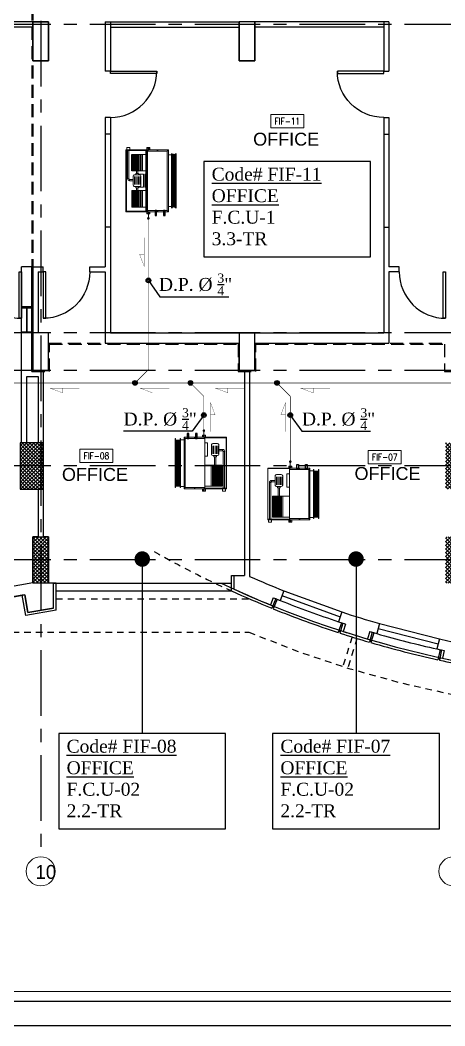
# Model space of a CAD drawing. Extents: x -711 to 2784, y 81 to 852.
# Drawn here: x -694.28 to -686.04, y 280.99 to 300.47 of the extents above; entities that cross this region are included whole.
import ezdxf
from ezdxf.enums import TextEntityAlignment as Align

# ---------------------------------------------------------------- set-up
doc = ezdxf.new("R2010")
doc.units = 0
doc.header["$MEASUREMENT"] = 0
for name, pattern in [('CENTERX2', [101.6, 63.5, -12.7, 12.7, -12.7]), ('DASHDOT', [1, 0.5, -0.25, 0, -0.25]), ('HIDDEN', [0.375, 0.25, -0.125]), ('HIDDEN-Z', [3, 2, -1])]:
    doc.linetypes.add(name, pattern=pattern)
for name, color, linetype in [('01_AC-EQUIP', 206, 'Continuous'), ('AXIS', 1, 'CENTERX2'), ('CH.W.PIPING TEXT', 4, 'Continuous'), ('COL', 2, 'Continuous'), ('COLHATCH', 5, 'Continuous'), ('column', 6, 'Continuous'), ('CONCRETE-EDGE', 216, 'Continuous'), ('DASH', 1, 'Continuous'), ('DOOR', 250, 'Continuous'), ('DRAIN PIPE', 4, 'Continuous'), ('elev', 2, 'Continuous'), ('ELEV1', 7, 'Continuous'), ('FASEL', 253, 'Continuous'), ('fram', 252, 'Continuous'), ('M-CH-WP-R', 40, 'HIDDEN-Z'), ('M-CH-WP-S', 142, 'Continuous'), ('M-EQBMNT', 21, 'Continuous'), ('METAL-EDGE', 253, 'Continuous'), ('Ties', 5, 'Continuous'), ('WALL', 4, 'Continuous'), ('WIN', 5, 'Continuous'), ('ZONE TEXT', 73, 'Continuous')]:
    doc.layers.add(name, color=color, linetype=linetype)
doc.layers.add('A-SYMB-RMNU', color=4, linetype='Continuous', lineweight=9)
doc.layers.add('AXIS-TXT', color=171, linetype='Continuous', lineweight=20)
doc.styles.add('AC', font='romans.shx', dxfattribs={"height": 0.2})
doc.styles.add('ARABY', font='sosa.shx')
doc.styles.add('ROMANS-TITLE', font='ROMANS.shx', dxfattribs={"width": 0.8})
doc.dimstyles.new('IHAB', dxfattribs={"dimscale": 0, "dimtxt": 0.15, "dimasz": 0.09, "dimexe": 0.18, "dimexo": 0.0625, "dimgap": 0, "dimtad": 0, "dimtih": 1, "dimtoh": 1, "dimzin": 0, "dimdsep": 46, "dimtxsty": 'ARABY', "dimcen": 0.03, "dimse1": 1, "dimse2": 1, "dimclrd": 36, "dimclrt": 42, "dimadec": 0, "dimazin": 0, "dimtfac": 1, "dimtmove": 1, "dimatfit": 3, "dimldrblk": 'ORIGIN', "dimfxl": 1, "dimtolj": 1, "dimtzin": 0, "dimarcsym": 0})
pattern_1 = [(45, (587.452148, 561.313243), (-0.01347038418, 0.01347038418), []), (45, (587.461129, 561.313243), (-0.01347038418, 0.01347038418), [])]

# ---------------------------------------------------------------- blocks, each defined once
blk = doc.blocks.new('A$C16C81D8E')
at = {"layer": 'DOOR', "elevation": -0.562}
blk.add_lwpolyline([(0, 0.862), (0, 0.911), (0.911, 0.911), (0.911, 0.862)], close=True, dxfattribs=at)
at = {"layer": 'DOOR'}
blk.add_arc((0, 0.911, -0.562), 0.911, 270, 0, dxfattribs=at)
blk = doc.blocks.new('A$C069E27EC')
at = {"layer": '01_AC-EQUIP', "color": 2, "linetype": 'Continuous'}
for p, q in [((0, 0), (0, -130)), ((1, 0.3), (0.5, -1.3)), ((1, 0.3), (1.5, -1.3)), ((2, 0.3), (1.5, -1.3)), ((2, 0.3), (2.5, -1.3)), ((3, 0.3), (2.5, -1.3)), ((3, 0.3), (3.6, -1.3)), ((4.1, 0.3), (3.6, -1.3)), ((4.1, 0.3), (4.6, -1.3)), ((5.1, 0.3), (4.6, -1.3)), ((5.1, 0.3), (5.6, -1.3)), ((6.1, 0.3), (5.6, -1.3)), ((6.1, 0.3), (6.6, -1.3)), ((7.1, 0.3), (6.6, -1.3)), ((7.1, 0.3), (7.6, -1.3)), ((8.1, 0.3), (7.6, -1.3)), ((8.1, 0.3), (8.6, -1.3)), ((9.2, 0.3), (8.6, -1.3)), ((9.2, 0.3), (9.7, -1.3)), ((1.5, -128.7), (1.5, -1.3)), ((2.5, -128.7), (2.5, -1.3)), ((3.6, -128.7), (3.6, -1.3)), ((4.6, -128.7), (4.6, -1.3)), ((5.6, -128.7), (5.6, -1.3)), ((6.6, -128.7), (6.6, -1.3)), ((7.6, -128.7), (7.6, -1.3)), ((8.6, -128.7), (8.6, -1.3)), ((1, -130.3), (0.5, -128.7)), ((1, -130.3), (1.5, -128.7)), ((2, -130.3), (1.5, -128.7)), ((2, -130.3), (2.5, -128.7)), ((3, -130.3), (2.5, -128.7)), ((3, -130.3), (3.6, -128.7)), ((4.1, -130.3), (3.6, -128.7)), ((4.1, -130.3), (4.6, -128.7)), ((5.1, -130.3), (4.6, -128.7)), ((5.1, -130.3), (5.6, -128.7)), ((6.1, -130.3), (5.6, -128.7)), ((6.1, -130.3), (6.6, -128.7)), ((7.1, -130.3), (6.6, -128.7)), ((7.1, -130.3), (7.6, -128.7)), ((8.1, -130.3), (7.6, -128.7)), ((8.1, -130.3), (8.6, -128.7)), ((9.2, -130.3), (8.6, -128.7)), ((9.2, -130.3), (9.7, -128.7))]:
    blk.add_line(p, q, dxfattribs=at)
for points in [[(0, 2.5), (0.5, 2.5), (0.5, -132.5), (0, -132.5)], [(9.7, 2.5), (10.2, 2.5), (10.2, -132.5), (9.7, -132.5)]]:
    blk.add_lwpolyline(points, close=True, dxfattribs=at)
blk = doc.blocks.new('A$C7CD32F90')
at = {"layer": '01_AC-EQUIP', "color": 1, "lineweight": 20}
for p, q in [((0.089, -0.4), (0.089, -0.116)), ((0.408, -0.116), (0.089, -0.116)), ((0.408, -0.117), (0.089, -0.117)), ((0.408, -0.119), (0.089, -0.119)), ((0.408, -0.122), (0.089, -0.122)), ((0.408, -0.125), (0.089, -0.125)), ((0.408, -0.128), (0.089, -0.128)), ((0.408, -0.132), (0.089, -0.132)), ((0.408, -0.136), (0.089, -0.136)), ((0.408, -0.141), (0.089, -0.141)), ((0.408, -0.148), (0.089, -0.148)), ((0.408, -0.155), (0.089, -0.155)), ((0.408, -0.164), (0.089, -0.164)), ((0.408, -0.173), (0.089, -0.173)), ((0.408, -0.183), (0.089, -0.183)), ((0.408, -0.193), (0.089, -0.193)), ((0.408, -0.4), (0.408, -0.116)), ((0.683, -0.168), (0.526, -0.168)), ((0.683, -0.194), (0.526, -0.194)), ((0.599, -0.074), (0.599, -0.145)), ((0.626, -0.074), (0.599, -0.074)), ((0.626, -0.074), (0.626, -0.145)), ((0.639, -0.035), (1.2, -0.035)), ((0.639, -0.061), (0.639, -0.035)), ((0.639, -0.061), (1.2, -0.061)), ((0.791, -0.4), (0.791, -0.116)), ((0.791, -0.116), (1.11, -0.116)), ((0.791, -0.117), (1.11, -0.117)), ((0.791, -0.119), (1.11, -0.119)), ((0.791, -0.122), (1.11, -0.122)), ((0.791, -0.125), (1.11, -0.125)), ((0.791, -0.128), (1.11, -0.128)), ((0.791, -0.132), (1.11, -0.132)), ((0.791, -0.136), (1.11, -0.136)), ((0.791, -0.141), (1.11, -0.141)), ((0.791, -0.148), (1.11, -0.148)), ((0.791, -0.155), (1.11, -0.155)), ((0.791, -0.164), (1.11, -0.164)), ((0.791, -0.173), (1.11, -0.173)), ((0.791, -0.183), (1.11, -0.183)), ((0.791, -0.193), (1.11, -0.193)), ((1.11, -0.4), (1.11, -0.116)), ((0.408, -0.201), (0.089, -0.201)), ((0.408, -0.209), (0.089, -0.209)), ((0.408, -0.219), (0.089, -0.219)), ((0.408, -0.229), (0.089, -0.229)), ((0.408, -0.239), (0.089, -0.239)), ((0.408, -0.255), (0.089, -0.255)), ((0.408, -0.275), (0.089, -0.275)), ((0.408, -0.295), (0.089, -0.295)), ((0.089, -0.321), (0.408, -0.321)), ((0.408, -0.204), (0.46, -0.204)), ((0.408, -0.231), (0.46, -0.231)), ((0.472, -0.243), (0.472, -0.343)), ((0.472, -0.343), (0.726, -0.343)), ((0.472, -0.37), (0.726, -0.37)), ((0.472, -0.4), (0.472, -0.37)), ((0.683, -0.221), (0.526, -0.221)), ((0.683, -0.248), (0.526, -0.248)), ((0.683, -0.274), (0.526, -0.274)), ((0.726, -0.243), (0.726, -0.343)), ((0.726, -0.4), (0.726, -0.37)), ((0.791, -0.204), (0.739, -0.204)), ((0.791, -0.231), (0.739, -0.231)), ((0.791, -0.201), (1.11, -0.201)), ((0.791, -0.209), (1.11, -0.209)), ((0.791, -0.219), (1.11, -0.219)), ((0.791, -0.229), (1.11, -0.229)), ((0.791, -0.239), (1.11, -0.239)), ((0.791, -0.255), (1.11, -0.255)), ((0.791, -0.275), (1.11, -0.275)), ((0.791, -0.295), (1.11, -0.295)), ((1.11, -0.321), (0.791, -0.321)), ((0.022, -0.425), (0.001, -0.425)), ((0.011, -0.418), (0.011, -0.432)), ((1.178, -0.425), (1.199, -0.425)), ((1.189, -0.418), (1.189, -0.432)), ((0.022, -0.615), (0.001, -0.615)), ((0.011, -0.608), (0.011, -0.622)), ((1.178, -0.615), (1.199, -0.615)), ((1.189, -0.608), (1.189, -0.622)), ((0.022, -0.81), (0.001, -0.81)), ((0.011, -0.803), (0.011, -0.817)), ((0.1, -0.824), (0.1, -0.89)), ((1.1, -0.824), (1.1, -0.89)), ((1.178, -0.81), (1.199, -0.81)), ((1.189, -0.803), (1.189, -0.817))]:
    blk.add_line(p, q, dxfattribs=at)
at = {"layer": '01_AC-EQUIP', "color": 1, "linetype": 'DASHDOT', "lineweight": 20}
for p, q in [((0.408, -0.193), (0.089, -0.193)), ((0.791, -0.193), (1.11, -0.193))]:
    blk.add_line(p, q, dxfattribs=at)
at = {"layer": '01_AC-EQUIP', "color": 4, "lineweight": 20}
blk.add_line((-0.128, -0.438), (-0.023, -0.438), dxfattribs=at)
at = {"layer": '01_AC-EQUIP', "color": 1, "lineweight": 20}
for points in [[(0, -0.4), (1.2, -0.4), (1.2, 0), (0, 0)], [(0.012, -0.388), (1.188, -0.388), (1.188, -0.012), (0.012, -0.012)], [(0.485, -0.193), (0.46, -0.193), (0.46, -0.243), (0.485, -0.243)], [(0.714, -0.193), (0.739, -0.193), (0.739, -0.243), (0.714, -0.243)], [(1.244, -0.076), (1.2, -0.076), (1.2, -0.016), (1.244, -0.016)], [(-0.044, -0.407), (0, -0.407), (0, -0.467), (-0.044, -0.467)], [(1.2, -0.4), (0, -0.4), (0, -0.824), (1.2, -0.824)], [(1.175, -0.42), (0.024, -0.42), (0.024, -0.8), (1.175, -0.8)], [(1.244, -0.407), (1.2, -0.407), (1.2, -0.467), (1.244, -0.467)]]:
    blk.add_lwpolyline(points, close=True, dxfattribs=at)
blk.add_lwpolyline([(0.687, -0.145), (0.511, -0.145, 0.414214), (0.485, -0.171), (0.485, -0.264, 0.414214), (0.511, -0.291), (0.687, -0.291, 0.414214), (0.714, -0.264), (0.714, -0.171, 0.414214)], format="xyb", close=True, dxfattribs=at)
at = {"layer": '01_AC-EQUIP', "color": 4, "lineweight": 20, "const_width": 0.0252}
blk.add_lwpolyline([(-0.126, -0.45, 1), (-0.131, -0.425, 1)], format="xyb", close=True, dxfattribs=at)
at = {"layer": '01_AC-EQUIP', "color": 1, "lineweight": 20}
for centre in [(-0.023, -0.438), (1.223, -0.438)]:
    blk.add_circle(centre, 0.00932, dxfattribs=at)
for radius in [0.0399, 0.0133]:
    blk.add_arc((0.639, -0.074), radius, 90.0006, 180.0006, dxfattribs=at)
at = {"layer": '01_AC-EQUIP', "color": 1, "lineweight": 20, "extrusion": (0, 0, -1)}
for centre, major_axis, start_param, end_param in [((0.011, -0.425), (-0.00827, 0), -1.570796, 4.712389), ((0.011, -0.425), (-0.0047, 0), 3.141593, 9.424778), ((0.011, -0.615), (-0.00827, 0), -1.570796, 4.712389), ((0.011, -0.615), (-0.0047, 0), 3.141593, 9.424778), ((0.011, -0.81), (-0.00827, 0), -1.570796, 4.712389), ((0.011, -0.81), (-0.0047, 0), 3.141593, 9.424778)]:
    blk.add_ellipse(centre, major_axis=major_axis, ratio=0.646018, start_param=start_param, end_param=end_param, dxfattribs=at)
at = {"layer": '01_AC-EQUIP', "color": 1, "lineweight": 20}
for centre, major_axis, start_param, end_param in [((1.189, -0.425), (0.00827, 0), -1.570796, 4.712389), ((1.189, -0.425), (0.0047, 0), 3.141593, 9.424778), ((1.189, -0.615), (0.00827, 0), -1.570796, 4.712389), ((1.189, -0.615), (0.0047, 0), 3.141593, 9.424778), ((1.189, -0.81), (0.00827, 0), -1.570796, 4.712389), ((1.189, -0.81), (0.0047, 0), 3.141593, 9.424778)]:
    blk.add_ellipse(centre, major_axis=major_axis, ratio=0.646018, start_param=start_param, end_param=end_param, dxfattribs=at)
at = {"layer": 'M-CH-WP-R', "color": 6, "linetype": 'ByBlock', "ltscale": 1.5}
blk.add_lwpolyline([(0.025, -0.762), (0.025, -0.732), (-0.075, -0.732), (-0.075, -0.762)], close=True, dxfattribs=at)
at = {"layer": 'M-CH-WP-S', "color": 5, "linetype": 'ByBlock', "ltscale": 1.5}
blk.add_lwpolyline([(0.025, -0.597), (0.025, -0.567), (-0.075, -0.567), (-0.075, -0.597)], close=True, dxfattribs=at)
at = {"layer": 'M-EQBMNT', "color": 21, "linetype": 'ByBlock', "ltscale": 1.5}
for p, q in [((0.408, -0.116), (0.089, -0.116)), ((0.791, -0.116), (1.11, -0.116))]:
    blk.add_line(p, q, dxfattribs=at)
at = {"layer": '01_AC-EQUIP', "color": 1, "lineweight": 20, "xscale": 0.00784765227677817, "yscale": 0.00784765227677817, "zscale": 0.00784765227677817, "rotation": 270}
blk.add_blockref('A$C069E27EC', (1.11, -0.89), dxfattribs=at)
blk = doc.blocks.new('A$C224F6469')
at = {"layer": '01_AC-EQUIP', "color": 1, "lineweight": 20}
for p, q in [((0, 0), (1, 0)), ((0, -0.82), (0, 0)), ((1, -0.82), (1, 0)), ((0.007, -0.004), (0.988, -0.004)), ((0.007, -0.42), (0.007, -0.004)), ((0.32, -0.168), (0.163, -0.168)), ((0.32, -0.194), (0.163, -0.194)), ((0.236, -0.074), (0.236, -0.145)), ((0.263, -0.074), (0.236, -0.074)), ((0.263, -0.074), (0.263, -0.145)), ((0.276, -0.035), (1, -0.035)), ((0.276, -0.061), (0.276, -0.035)), ((0.276, -0.061), (1, -0.061)), ((0.541, -0.42), (0.541, -0.09)), ((0.541, -0.09), (0.949, -0.09)), ((0.541, -0.092), (0.949, -0.092)), ((0.541, -0.094), (0.949, -0.094)), ((0.541, -0.096), (0.949, -0.096)), ((0.541, -0.099), (0.949, -0.099)), ((0.541, -0.103), (0.949, -0.103)), ((0.541, -0.106), (0.949, -0.106)), ((0.541, -0.11), (0.949, -0.11)), ((0.541, -0.115), (0.949, -0.115)), ((0.541, -0.122), (0.949, -0.122)), ((0.541, -0.129), (0.949, -0.129)), ((0.541, -0.138), (0.949, -0.138)), ((0.541, -0.148), (0.949, -0.148)), ((0.541, -0.158), (0.949, -0.158)), ((0.541, -0.168), (0.949, -0.168)), ((0.541, -0.175), (0.949, -0.175)), ((0.541, -0.184), (0.949, -0.184)), ((0.541, -0.194), (0.949, -0.194)), ((0.949, -0.42), (0.949, -0.09)), ((0.988, -0.42), (0.988, -0.004)), ((0.109, -0.37), (0.363, -0.37)), ((0.109, -0.42), (0.109, -0.37)), ((0.32, -0.221), (0.163, -0.221)), ((0.32, -0.248), (0.163, -0.248)), ((0.32, -0.274), (0.163, -0.274)), ((0.363, -0.42), (0.363, -0.37)), ((0.541, -0.204), (0.376, -0.204)), ((0.541, -0.231), (0.376, -0.231)), ((0.541, -0.214), (0.949, -0.214)), ((0.541, -0.23), (0.949, -0.23)), ((0.541, -0.25), (0.949, -0.25)), ((0.541, -0.27), (0.949, -0.27)), ((0.949, -0.295), (0.541, -0.295)), ((0, -0.42), (1, -0.42)), ((0.022, -0.425), (0.001, -0.425)), ((0.011, -0.418), (0.011, -0.432)), ((0.978, -0.425), (0.999, -0.425)), ((0.989, -0.418), (0.989, -0.432)), ((0.022, -0.615), (0.001, -0.615)), ((0.011, -0.608), (0.011, -0.622)), ((0.978, -0.615), (0.999, -0.615)), ((0.989, -0.608), (0.989, -0.622)), ((1, -0.82), (0, -0.82)), ((0.022, -0.81), (0.001, -0.81)), ((0.011, -0.803), (0.011, -0.817)), ((0.05, -0.82), (0.05, -0.89)), ((0.95, -0.82), (0.95, -0.89)), ((0.978, -0.81), (0.999, -0.81)), ((0.989, -0.803), (0.989, -0.817))]:
    blk.add_line(p, q, dxfattribs=at)
at = {"layer": '01_AC-EQUIP', "color": 1, "linetype": 'DASHDOT', "lineweight": 20}
blk.add_line((0.541, -0.168), (0.949, -0.168), dxfattribs=at)
at = {"layer": '01_AC-EQUIP', "color": 4, "lineweight": 20}
blk.add_line((-0.128, -0.438), (-0.023, -0.438), dxfattribs=at)
at = {"layer": '01_AC-EQUIP', "color": 2, "lineweight": 20}
for p, q in [((0.047, -0.9), (0.063, -0.895)), ((0.047, -0.9), (0.063, -0.905)), ((0.047, -0.91), (0.063, -0.905)), ((0.047, -0.91), (0.063, -0.915)), ((0.047, -0.92), (0.063, -0.915)), ((0.047, -0.92), (0.063, -0.925)), ((0.047, -0.931), (0.063, -0.925)), ((0.047, -0.931), (0.063, -0.936)), ((0.047, -0.941), (0.063, -0.936)), ((0.047, -0.941), (0.063, -0.946)), ((0.047, -0.951), (0.063, -0.946)), ((0.047, -0.951), (0.063, -0.956)), ((0.047, -0.961), (0.063, -0.956)), ((0.047, -0.961), (0.063, -0.966)), ((0.047, -0.971), (0.063, -0.966)), ((0.047, -0.971), (0.063, -0.976)), ((0.063, -0.905), (0.937, -0.905)), ((0.063, -0.915), (0.937, -0.915)), ((0.063, -0.925), (0.937, -0.925)), ((0.063, -0.936), (0.937, -0.936)), ((0.063, -0.946), (0.937, -0.946)), ((0.063, -0.956), (0.937, -0.956)), ((0.063, -0.966), (0.937, -0.966)), ((0.953, -0.9), (0.937, -0.895)), ((0.953, -0.9), (0.937, -0.905)), ((0.953, -0.91), (0.937, -0.905)), ((0.953, -0.91), (0.937, -0.915)), ((0.953, -0.92), (0.937, -0.915)), ((0.953, -0.92), (0.937, -0.925)), ((0.953, -0.931), (0.937, -0.925)), ((0.953, -0.931), (0.937, -0.936)), ((0.953, -0.941), (0.937, -0.936)), ((0.953, -0.941), (0.937, -0.946)), ((0.953, -0.951), (0.937, -0.946)), ((0.953, -0.951), (0.937, -0.956)), ((0.953, -0.961), (0.937, -0.956)), ((0.953, -0.961), (0.937, -0.966)), ((0.953, -0.971), (0.937, -0.966)), ((0.953, -0.971), (0.937, -0.976)), ((0.047, -0.981), (0.063, -0.976)), ((0.047, -0.981), (0.063, -0.987)), ((0.063, -0.976), (0.937, -0.976)), ((0.953, -0.981), (0.937, -0.976)), ((0.953, -0.981), (0.937, -0.987))]:
    blk.add_line(p, q, dxfattribs=at)
at = {"layer": '01_AC-EQUIP', "color": 1, "lineweight": 20}
blk.add_lwpolyline([(0.324, -0.145), (0.149, -0.145, 0.414214), (0.122, -0.171), (0.122, -0.264, 0.414214), (0.149, -0.291), (0.324, -0.291, 0.414214), (0.351, -0.264), (0.351, -0.171, 0.414214)], format="xyb", close=True, dxfattribs=at)
for points in [[(0.351, -0.193), (0.376, -0.193), (0.376, -0.243), (0.351, -0.243)], [(1.044, -0.076), (1, -0.076), (1, -0.016), (1.044, -0.016)], [(-0.044, -0.407), (0, -0.407), (0, -0.467), (-0.044, -0.467)], [(0.025, -0.8), (0.975, -0.8), (0.975, -0.42), (0.025, -0.42)], [(1.044, -0.407), (1, -0.407), (1, -0.467), (1.044, -0.467)]]:
    blk.add_lwpolyline(points, close=True, dxfattribs=at)
at = {"layer": '01_AC-EQUIP', "color": 4, "lineweight": 20, "const_width": 0.0252}
blk.add_lwpolyline([(-0.126, -0.45, 1), (-0.131, -0.425, 1)], format="xyb", close=True, dxfattribs=at)
at = {"layer": '01_AC-EQUIP', "color": 2, "lineweight": 20}
for points in [[(0.975, -0.89), (0.975, -0.895), (0.025, -0.895), (0.025, -0.89)], [(0.975, -0.987), (0.975, -0.992), (0.025, -0.992), (0.025, -0.987)]]:
    blk.add_lwpolyline(points, close=True, dxfattribs=at)
at = {"layer": '01_AC-EQUIP', "color": 1, "lineweight": 20}
for centre in [(-0.023, -0.438), (1.023, -0.438)]:
    blk.add_circle(centre, 0.00932, dxfattribs=at)
for radius in [0.0399, 0.0133]:
    blk.add_arc((0.276, -0.074), radius, 90.0006, 180.0006, dxfattribs=at)
at = {"layer": '01_AC-EQUIP', "color": 1, "lineweight": 20, "extrusion": (0, 0, -1)}
for centre, major_axis, start_param, end_param in [((0.011, -0.425), (-0.00827, 0), -1.570796, 4.712389), ((0.011, -0.425), (-0.0047, 0), 3.141593, 9.424778), ((0.011, -0.615), (-0.00827, 0), -1.570796, 4.712389), ((0.011, -0.615), (-0.0047, 0), 3.141593, 9.424778), ((0.011, -0.81), (-0.00827, 0), -1.570796, 4.712389), ((0.011, -0.81), (-0.0047, 0), 3.141593, 9.424778)]:
    blk.add_ellipse(centre, major_axis=major_axis, ratio=0.646018, start_param=start_param, end_param=end_param, dxfattribs=at)
at = {"layer": '01_AC-EQUIP', "color": 1, "lineweight": 20}
for centre, major_axis, start_param, end_param in [((0.989, -0.425), (0.00827, 0), -1.570796, 4.712389), ((0.989, -0.425), (0.0047, 0), 3.141593, 9.424778), ((0.989, -0.615), (0.00827, 0), -1.570796, 4.712389), ((0.989, -0.615), (0.0047, 0), 3.141593, 9.424778), ((0.989, -0.81), (0.00827, 0), -1.570796, 4.712389), ((0.989, -0.81), (0.0047, 0), 3.141593, 9.424778)]:
    blk.add_ellipse(centre, major_axis=major_axis, ratio=0.646018, start_param=start_param, end_param=end_param, dxfattribs=at)
at = {"layer": 'M-CH-WP-R', "color": 6, "linetype": 'ByBlock', "ltscale": 1.5}
blk.add_lwpolyline([(0.025, -0.762), (0.025, -0.732), (-0.075, -0.732), (-0.075, -0.762)], close=True, dxfattribs=at)
at = {"layer": 'M-CH-WP-S', "color": 5, "linetype": 'ByBlock', "ltscale": 1.5}
blk.add_lwpolyline([(0.025, -0.597), (0.025, -0.567), (-0.075, -0.567), (-0.075, -0.597)], close=True, dxfattribs=at)
at = {"layer": 'M-EQBMNT', "color": 21, "linetype": 'ByBlock', "ltscale": 1.5}
blk.add_line((0.541, -0.09), (0.949, -0.09), dxfattribs=at)
blk = doc.blocks.new('DOT')
at = {"color": 0, "linetype": 'ByBlock'}
blk.add_line((-0.5, 0), (-1, 0), dxfattribs=at)
at = {"color": 0, "linetype": 'ByBlock', "const_width": 0.5}
blk.add_lwpolyline([(-0.25, 0, 1), (0.25, 0, 1)], format="xyb", close=True, dxfattribs=at)
blk = doc.blocks.new('A-ROOM')
at = {"layer": 'A-SYMB-RMNU'}
blk.add_lwpolyline([(-425, 175), (425, 175), (425, -175), (-425, -175)], close=True, dxfattribs=at)
at = {"layer": 'A-SYMB-RMNU', "style": 'ROMANS-TITLE', "width": 0.8}
blk.add_attdef('ROOM-NO', text='', height=175, dxfattribs=at).set_placement((0, 0), align=Align.MIDDLE)

msp = doc.modelspace()

# ---------------------------------------------------------------- hatches: boundary and pattern name
at = {"layer": 'COLHATCH', "linetype": 'Continuous'}
h = msp.add_hatch(dxfattribs=at)
h.set_pattern_fill('_USER', color=252, scale=0.05, angle=45, style=0, double=1, pattern_type=0)
h.set_pattern_definition([(45, (-481.988946, 93.687133), (-0.035355339, 0.035355339), []), (135, (-481.988946, 93.687133), (-0.035355339, -0.035355339), [])])
h.paths.add_polyline_path([(-661.549, 311.267), (-661.849, 311.267), (-661.849, 310.367), (-661.549, 310.367)])
h.paths.add_polyline_path([(-659.549, 311.267), (-660.349, 311.267), (-660.349, 310.967), (-659.549, 310.967)])
h.paths.add_polyline_path([(-659.749, 305.687), (-660.549, 305.687), (-660.549, 305.387), (-659.749, 305.387)])
h.paths.add_polyline_path([(-657.199, 305.687), (-657.999, 305.687), (-657.999, 305.387), (-657.199, 305.387)])
h.paths.add_polyline_path([(-657.599, 309.267), (-657.899, 309.267), (-657.899, 308.667), (-657.599, 308.667)])
h.paths.add_polyline_path([(-659.456, 294.417), (-660.556, 294.417), (-660.556, 294.117), (-659.703, 294.117, -0.011587), (-659.719, 293.431), (-659.47, 293.421, 0.01656)])
h.paths.add_polyline_path([(-659.651, 291.687), (-659.904, 291.687, -0.040808), (-660.493, 289.348), (-660.256, 289.267, 0.04151)])
h.paths.add_polyline_path([(-661.549, 292.287), (-661.849, 292.287), (-661.849, 291.387), (-661.549, 291.387)])
h.paths.add_polyline_path([(-665.679, 292.287), (-666.079, 292.287), (-666.079, 291.387), (-665.679, 291.387)])
h.paths.add_polyline_path([(-669.479, 292.287), (-669.929, 292.287), (-669.929, 291.387), (-669.479, 291.387)])
h.paths.add_polyline_path([(-669.729, 290.467), (-670.029, 290.467), (-670.029, 289.567), (-669.729, 289.567)])
h.paths.add_polyline_path([(-677.729, 292.287), (-678.029, 292.287), (-678.029, 291.387), (-677.729, 291.387)])
h.paths.add_polyline_path([(-677.729, 290.467), (-678.029, 290.467), (-678.029, 289.567), (-677.729, 289.567)])
h.paths.add_polyline_path([(-677.729, 310.117), (-678.029, 310.117), (-678.029, 309.517), (-677.729, 309.517)])
h.paths.add_polyline_path([(-669.479, 311.267), (-669.929, 311.267), (-669.929, 310.367), (-669.479, 310.367)])
h.paths.add_polyline_path([(-677.729, 313.467), (-678.029, 313.467), (-678.029, 312.867), (-677.729, 312.867)])
h.paths.add_polyline_path([(-679.079, 311.267), (-684.779, 311.267), (-684.779, 309.517), (-684.479, 309.517), (-684.479, 310.967), (-679.379, 310.967), (-679.379, 309.517), (-679.079, 309.517)])
h.paths.add_polyline_path([(-684.479, 313.467), (-684.779, 313.467), (-684.779, 312.867), (-684.479, 312.867)])
h.paths.add_polyline_path([(-693.829, 311.267), (-694.279, 311.267), (-694.279, 310.367), (-693.829, 310.367)])
h.paths.add_polyline_path([(-697.629, 311.267), (-698.029, 311.267), (-698.029, 310.367), (-697.629, 310.367)])
h.paths.add_polyline_path([(-701.909, 311.267), (-702.209, 311.267), (-702.209, 310.367), (-701.909, 310.367)])
h.paths.add_polyline_path([(-703.409, 311.267), (-704.209, 311.267), (-704.209, 310.967), (-703.409, 310.967)])
h.paths.add_polyline_path([(-705.859, 309.267), (-706.159, 309.267), (-706.159, 308.667), (-705.859, 308.667)])
h.paths.add_polyline_path([(-703.209, 305.687), (-704.009, 305.687), (-704.009, 305.387), (-703.209, 305.387)])
h.paths.add_polyline_path([(-705.759, 305.687), (-706.559, 305.687), (-706.559, 305.387), (-705.759, 305.387)])
h.paths.add_polyline_path([(-705.759, 300.687), (-706.559, 300.687), (-706.559, 300.387), (-705.759, 300.387)])
h.paths.add_polyline_path([(-703.209, 300.637), (-704.109, 300.637), (-704.109, 300.387), (-703.209, 300.387)])
h.paths.add_polyline_path([(-703.201, 294.417), (-704.301, 294.417, 0.01656), (-704.288, 293.421), (-704.039, 293.431, -0.011587), (-704.054, 294.117), (-703.201, 294.117)])
h.paths.add_polyline_path([(-703.854, 291.687), (-704.107, 291.687, 0.04151), (-703.502, 289.267), (-703.265, 289.348, -0.040808)])
h.paths.add_polyline_path([(-701.909, 292.287), (-702.209, 292.287), (-702.209, 291.387), (-701.909, 291.387)])
h.paths.add_polyline_path([(-697.679, 292.287), (-698.079, 292.287), (-698.079, 291.387), (-697.679, 291.387)])
h.paths.add_polyline_path([(-693.829, 292.287), (-694.279, 292.287), (-694.278, 291.387), (-693.828, 291.387)])
h.paths.add_polyline_path([(-693.729, 290.467), (-694.029, 290.467), (-694.029, 289.567), (-693.729, 289.567)])
h.paths.add_polyline_path([(-685.729, 292.287), (-686.029, 292.287), (-686.029, 291.387), (-685.729, 291.387)])
h.paths.add_polyline_path([(-685.729, 290.467), (-686.029, 290.467), (-686.029, 289.567), (-685.729, 289.567)])
at = {"layer": 'DRAIN PIPE', "linetype": 'Continuous'}
for points in [[(-692.095, 293.445, 1), (-692.005, 293.445, 1)], [(-691.02, 293.445, 1), (-690.931, 293.445, 1)], [(-689.345, 293.445, 1), (-689.255, 293.445, 1)]]:
    msp.add_hatch(color=2, dxfattribs=at).paths.add_polyline_path(points)
at = {"layer": 'Ties'}
h = msp.add_hatch(dxfattribs=at)
h.set_pattern_fill('ANSI32', color=256, scale=0.002, style=0)
h.set_pattern_definition(pattern_1)
h.paths.add_polyline_path([(-694.049, 294.917), (-694.249, 294.917), (-694.249, 294.901), (-694.049, 294.901)])
h = msp.add_hatch(dxfattribs=at)
h.set_pattern_fill('ANSI32', color=256, scale=0.002, style=0)
h.set_pattern_definition(pattern_1)
h.paths.add_polyline_path([(-694.144, 294.901), (-694.154, 294.901), (-694.154, 294.433), (-694.144, 294.433)])
h = msp.add_hatch(dxfattribs=at)
h.set_pattern_fill('ANSI32', color=256, scale=0.002, style=0)
h.set_pattern_definition(pattern_1)
h.paths.add_polyline_path([(-694.049, 294.433), (-694.249, 294.433), (-694.249, 294.417), (-694.049, 294.417)])

# ---------------------------------------------------------------- linework, layer by layer
at = {"layer": 'AXIS', "color": 252, "linetype": 'CENTERX2', "ltscale": 0.02}
for p, q in [((-693.879, 316.716), (-693.879, 284.268)), ((-655.078, 300.387), (-708.68, 300.387)), ((-655.078, 294.417), (-708.68, 294.417)), ((-655.078, 293.687), (-708.68, 293.687)), ((-655.078, 291.837), (-708.68, 291.837)), ((-655.078, 290.017), (-708.68, 290.017))]:
    msp.add_line(p, q, dxfattribs=at)
at = {"layer": 'AXIS-TXT'}
for centre in [(-693.879, 283.986), (-685.879, 283.986)]:
    msp.add_circle(centre, 0.282, dxfattribs=at)
at = {"layer": 'CH.W.PIPING TEXT', "color": 34, "linetype": 'Continuous'}
for points in [[(-690.716, 295.887), (-687.483, 295.887), (-687.483, 297.735), (-690.716, 297.735)], [(-693.528, 284.806), (-690.295, 284.806), (-690.295, 286.654), (-693.528, 286.654)], [(-689.384, 284.806), (-686.151, 284.806), (-686.151, 286.654), (-689.384, 286.654)]]:
    msp.add_lwpolyline(points, close=True, dxfattribs=at)
at = {"layer": 'COL', "color": 252, "linetype": 'Continuous'}
for points in [[(-693.729, 300.437), (-694.029, 300.437), (-694.029, 299.687), (-693.729, 299.687)], [(-689.729, 300.437), (-690.029, 300.437), (-690.029, 299.687), (-689.729, 299.687)], [(-693.729, 294.417), (-694.029, 294.417), (-694.029, 293.687), (-693.729, 293.687)], [(-689.729, 294.417), (-690.029, 294.417), (-690.029, 293.687), (-689.729, 293.687)]]:
    msp.add_lwpolyline(points, close=True, dxfattribs=at)
at = {"layer": 'column', "color": 252}
for points in [[(-694.278, 291.387), (-693.828, 291.387), (-693.829, 292.287), (-694.279, 292.287)], [(-694.029, 290.467), (-693.729, 290.467), (-693.729, 289.567), (-694.029, 289.567)]]:
    msp.add_lwpolyline(points, close=True, dxfattribs=at)
at = {"layer": 'CONCRETE-EDGE', "color": 252, "linetype": 'Continuous'}
msp.add_lwpolyline([(-694.781, 289.238), (-694.19, 289.342), (-694.129, 288.997), (-693.629, 289.086), (-693.629, 289.567), (-690.384, 289.567, 0.223395), (-673.374, 289.567), (-670.129, 289.567)], format="xyb", dxfattribs=at)
at = {"layer": 'DASH', "color": 252, "linetype": 'HIDDEN', "ltscale": 0.5}
for p, q in [((-693.579, 289.265), (-689.835, 289.265)), ((-695.997, 288.617), (-689.846, 288.617)), ((-687.843, 288.525), (-688.021, 287.952)), ((-687.748, 288.496), (-687.925, 287.923))]:
    msp.add_line(p, q, dxfattribs=at)
for radius, start, end in [(20.036, 240.7174, 245.5278), (20.636, 247.2893, 292.7107)]:
    msp.add_arc((-681.879, 307.653), radius, start, end, dxfattribs=at)
at = {"layer": 'DRAIN PIPE', "color": 6, "const_width": 0.01}
for points in [[(-691.791, 296.74), (-691.791, 293.704)], [(-691.791, 293.704), (-692.05, 293.445)], [(-682.753, 293.445), (-702.147, 293.445)], [(-690.717, 293.186), (-690.975, 293.445)], [(-689.041, 293.186), (-689.3, 293.445)], [(-690.717, 292.415), (-690.717, 293.186)], [(-689.041, 291.815), (-689.041, 293.186)]]:
    msp.add_lwpolyline(points, dxfattribs=at)
at = {"layer": 'DRAIN PIPE', "color": 2, "linetype": 'Continuous', "const_width": 0.005}
for points in [[(-691.873, 296.262), (-691.873, 295.702), (-691.962, 295.937), (-691.873, 295.937)], [(-693.13, 293.342), (-693.69, 293.342), (-693.455, 293.253), (-693.455, 293.342)], [(-691.384, 293.342), (-691.944, 293.342), (-691.709, 293.253), (-691.709, 293.342)], [(-689.926, 293.342), (-690.486, 293.342), (-690.251, 293.253), (-690.251, 293.342)], [(-688.273, 293.342), (-688.833, 293.342), (-688.598, 293.253), (-688.598, 293.342)], [(-690.588, 292.502), (-690.588, 293.062), (-690.499, 292.827), (-690.588, 292.827)], [(-689.135, 292.502), (-689.135, 293.062), (-689.224, 292.827), (-689.135, 292.827)]]:
    msp.add_lwpolyline(points, dxfattribs=at)
at = {"layer": 'DRAIN PIPE', "color": 2, "linetype": 'Continuous'}
for centre in [(-692.05, 293.445), (-690.975, 293.445), (-689.3, 293.445)]:
    msp.add_circle(centre, 0.0448, dxfattribs=at)
at = {"layer": 'elev', "color": 252}
for p, q in [((-694.029, 300.437), (-695.329, 300.437)), ((-694.029, 300.337), (-695.329, 300.337)), ((-689.296, 289.256), (-689.371, 289.07)), ((-688.048, 288.801), (-688.11, 288.611)), ((-687.423, 288.608), (-687.479, 288.416)), ((-686.137, 288.279), (-686.179, 288.084))]:
    msp.add_line(p, q, dxfattribs=at)
for start, end in [(248.0432, 251.8809), (253.7683, 257.606)]:
    msp.add_arc((-681.879, 307.653), 20.036, start, end, dxfattribs=at)
at = {"layer": 'ELEV1', "color": 252}
for radius, start, end in [(20.006, 247.9574, 248.0433), (19.836, 248.2287, 251.6954), (20.006, 251.8808, 251.9667), (19.836, 253.9538, 257.4205), (20.006, 253.6825, 253.7684), (20.006, 257.6059, 257.6918)]:
    msp.add_arc((-681.879, 307.653), radius, start, end, dxfattribs=at)
at = {"layer": 'FASEL', "color": 252, "linetype": 'HIDDEN'}
for points in [[(-694.049, 308.967), (-694.049, 293.667), (-693.709, 293.667), (-693.709, 294.197), (-690.049, 294.197), (-690.049, 293.667), (-689.709, 293.667), (-689.709, 294.197), (-686.049, 294.197), (-686.049, 293.667), (-685.709, 293.667)], [(-694.029, 308.967), (-694.029, 293.687), (-693.729, 293.687), (-693.729, 294.217), (-690.029, 294.217), (-690.029, 293.687), (-689.729, 293.687), (-689.729, 294.217), (-686.029, 294.217)]]:
    msp.add_lwpolyline(points, dxfattribs=at)
at = {"layer": 'fram'}
msp.add_line((-710.114, 281.469), (-646.067, 281.469), dxfattribs=at)
for points in [[(-710.591, 318.992), (-645.591, 318.992), (-645.591, 280.992), (-710.591, 280.992)], [(-653.644, 318.515), (-710.114, 318.515), (-710.114, 281.469), (-653.644, 281.469)]]:
    msp.add_lwpolyline(points, close=True, dxfattribs=at)
at = {"layer": 'METAL-EDGE', "color": 252, "linetype": 'Continuous'}
for p, q in [((-690.129, 289.449), (-690.129, 289.717)), ((-693.629, 289.086), (-693.629, 289.567)), ((-694.19, 289.342), (-694.239, 289.333)), ((-694.129, 288.997), (-694.19, 289.342)), ((-689.37, 289.286), (-689.426, 289.147)), ((-693.629, 289.086), (-694.129, 288.997)), ((-687.972, 288.776), (-688.018, 288.633)), ((-687.5, 288.63), (-687.542, 288.486)), ((-686.059, 288.262), (-686.091, 288.116))]:
    msp.add_line(p, q, dxfattribs=at)
for radius, start, end in [(19.986, 245.62, 247.814), (19.836, 247.813, 247.9574), (19.836, 251.9667, 252.1111), (19.986, 252.11, 253.5392), (19.836, 253.5381, 253.6825), (19.836, 257.6918, 257.8362), (19.986, 257.8351, 259.2643)]:
    msp.add_arc((-681.879, 307.653), radius, start, end, dxfattribs=at)
at = {"layer": 'Ties'}
for points in [[(-694.249, 294.901), (-694.049, 294.901), (-694.049, 294.917), (-694.249, 294.917)], [(-694.249, 294.433), (-694.049, 294.433), (-694.049, 294.417), (-694.249, 294.417)]]:
    msp.add_lwpolyline(points, close=True, dxfattribs=at)
for points in [[(-694.154, 294.901), (-694.154, 294.433)], [(-694.144, 294.433), (-694.144, 294.901)]]:
    msp.add_lwpolyline(points, dxfattribs=at)
at = {"layer": 'WALL', "color": 252, "linetype": 'Continuous'}
for p, q in [((-692.629, 300.437), (-692.529, 300.437)), ((-692.629, 300.437), (-692.629, 299.487)), ((-692.529, 300.437), (-692.529, 299.487)), ((-690.029, 299.687), (-690.029, 300.437)), ((-689.729, 300.437), (-690.029, 300.437)), ((-689.729, 300.437), (-689.729, 299.687)), ((-687.229, 300.437), (-687.229, 299.487)), ((-687.129, 300.437), (-687.229, 300.437)), ((-687.129, 300.437), (-687.129, 299.487)), ((-689.729, 299.687), (-690.029, 299.687)), ((-692.529, 299.487), (-692.629, 299.487)), ((-687.229, 299.487), (-687.129, 299.487)), ((-692.529, 298.587), (-692.629, 298.587)), ((-692.629, 298.587), (-692.629, 298.262)), ((-692.529, 298.587), (-692.529, 298.262)), ((-687.229, 298.587), (-687.129, 298.587)), ((-687.229, 298.587), (-687.229, 298.262)), ((-687.129, 298.587), (-687.129, 298.262)), ((-692.529, 298.262), (-692.629, 298.262)), ((-687.229, 298.262), (-687.129, 298.262)), ((-692.529, 296.462), (-692.629, 296.462)), ((-692.629, 296.462), (-692.629, 295.697)), ((-692.529, 296.462), (-692.529, 294.417)), ((-687.229, 296.462), (-687.129, 296.462)), ((-687.229, 296.462), (-687.229, 294.417)), ((-687.129, 296.462), (-687.129, 295.697)), ((-694.049, 295.697), (-694.249, 295.697)), ((-694.249, 292.287), (-694.249, 295.697)), ((-694.049, 293.667), (-694.049, 295.697)), ((-694.029, 295.697), (-694.029, 294.417)), ((-694.029, 295.697), (-693.829, 295.697)), ((-693.929, 295.597), (-693.929, 294.417)), ((-693.929, 295.597), (-693.829, 295.597)), ((-693.829, 295.597), (-693.829, 295.697)), ((-692.929, 295.597), (-692.929, 295.697)), ((-692.929, 295.697), (-692.629, 295.697)), ((-692.929, 295.597), (-692.629, 295.597)), ((-692.629, 295.597), (-692.629, 294.217)), ((-686.929, 295.697), (-687.129, 295.697)), ((-687.129, 295.597), (-687.129, 294.217)), ((-686.929, 295.597), (-687.129, 295.597)), ((-686.929, 295.597), (-686.929, 295.697)), ((-694.029, 294.417), (-694.029, 294.417)), ((-694.029, 294.417), (-694.029, 293.687)), ((-693.729, 294.417), (-693.929, 294.417)), ((-693.729, 293.687), (-693.729, 294.417)), ((-692.529, 294.417), (-687.229, 294.417)), ((-692.629, 294.217), (-690.029, 294.217)), ((-690.029, 293.687), (-690.029, 294.217)), ((-689.729, 294.217), (-689.729, 293.687)), ((-689.729, 294.217), (-687.129, 294.217)), ((-694.049, 293.667), (-693.829, 293.667)), ((-694.029, 293.687), (-693.729, 293.687)), ((-693.829, 293.667), (-693.829, 290.467)), ((-689.729, 293.687), (-690.029, 293.687)), ((-689.929, 293.667), (-689.829, 293.667)), ((-689.929, 293.667), (-689.929, 289.717)), ((-689.829, 293.667), (-689.829, 289.698)), ((-694.149, 293.567), (-693.929, 293.567)), ((-694.149, 292.287), (-694.149, 293.567)), ((-693.929, 293.567), (-693.929, 292.287)), ((-694.249, 292.287), (-694.279, 292.287)), ((-694.279, 292.287), (-694.278, 291.387)), ((-693.929, 292.287), (-694.149, 292.287)), ((-694.278, 291.387), (-693.929, 291.387)), ((-694.249, 291.387), (-694.249, 291.387)), ((-693.929, 291.387), (-693.929, 290.467)), ((-693.929, 290.467), (-694.029, 290.467)), ((-694.029, 290.467), (-694.029, 289.573)), ((-693.729, 290.467), (-693.829, 290.467)), ((-693.729, 289.567), (-693.729, 290.467)), ((-690.179, 289.417), (-690.179, 289.717)), ((-690.179, 289.717), (-689.929, 289.717)), ((-694.029, 289.573), (-694.816, 289.435)), ((-693.579, 289.567), (-693.729, 289.567)), ((-693.579, 289.044), (-693.579, 289.567)), ((-694.239, 289.333), (-694.781, 289.238)), ((-694.17, 288.939), (-694.239, 289.333)), ((-689.168, 289.42), (-689.236, 289.232)), ((-689.323, 289.267), (-689.398, 289.082)), ((-693.579, 289.044), (-694.17, 288.939)), ((-688.04, 289.009), (-688.109, 288.821)), ((-688.02, 288.792), (-688.082, 288.601)), ((-687.312, 288.784), (-687.362, 288.59)), ((-687.452, 288.616), (-687.508, 288.424)), ((-686.15, 288.487), (-686.199, 288.293)), ((-686.107, 288.273), (-686.15, 288.078))]:
    msp.add_line(p, q, dxfattribs=at)
at = {"layer": 'WALL', "linetype": 'Continuous'}
msp.add_lwpolyline([(-653.836, 318.323, 0.0192, 0.0192, 0), (-709.922, 318.323, 0.0192, 0.0192, 0), (-709.922, 281.661, 0.0192, 0.0192, 0), (-653.836, 281.661, 0.0192, 0.0192, 0)], format="xyseb", close=True, dxfattribs=at)
at = {"layer": 'WALL', "color": 252, "linetype": 'Continuous'}
msp.add_lwpolyline([(-693.729, 299.687), (-694.029, 299.687), (-694.029, 300.437), (-693.729, 300.437)], close=True, dxfattribs=at)
for radius, start, end in [(19.636, 246.1172, 248.211), (20.036, 245.5278, 247.9574), (19.836, 247.9574, 248.2287), (19.636, 251.713, 253.9362), (19.836, 251.6954, 251.9667), (20.036, 251.9667, 253.6825), (19.836, 253.6825, 253.9538), (19.636, 257.4382, 258.0972), (19.836, 257.4205, 257.6918), (20.036, 257.6918, 259.4076)]:
    msp.add_arc((-681.879, 307.653), radius, start, end, dxfattribs=at)
at = {"layer": 'WIN', "color": 252}
for p, q in [((-692.529, 300.437), (-690.029, 300.437)), ((-687.229, 300.437), (-689.729, 300.437)), ((-692.529, 300.337), (-690.029, 300.337)), ((-687.229, 300.337), (-689.729, 300.337)), ((-692.629, 298.262), (-692.629, 296.462)), ((-692.529, 298.262), (-692.529, 296.462)), ((-687.229, 298.262), (-687.229, 296.462)), ((-687.129, 298.262), (-687.129, 296.462)), ((-693.579, 289.567), (-690.179, 289.567)), ((-693.579, 289.417), (-690.179, 289.417)), ((-689.202, 289.326), (-688.075, 288.915)), ((-689.168, 289.42), (-688.04, 289.009)), ((-687.312, 288.784), (-686.15, 288.487)), ((-687.337, 288.687), (-686.174, 288.39))]:
    msp.add_line(p, q, dxfattribs=at)

# ---------------------------------------------------------------- block references
at = {"layer": '01_AC-EQUIP'}
for name, p, rotation in [('A$C7CD32F90', (-692.229, 296.762), 90), ('A$C224F6469', (-690.279, 292.392), 270)]:
    msp.add_blockref(name, p, dxfattribs=dict(at, rotation=rotation))
at = {"layer": '01_AC-EQUIP', "xscale": -1, "rotation": 90}
msp.add_blockref('A$C224F6469', (-689.479, 291.792), dxfattribs=at)
at = {"layer": 'A-SYMB-RMNU', "xscale": 0.0007500000000391083, "yscale": 0.0007500000000106866, "zscale": 0.00075}
for p, values in [((-689.099, 298.515), {'ROOM-NO': 'FIF-11'}), ((-692.799, 292.033), {'ROOM-NO': 'FIF-08'}), ((-687.21, 292.008), {'ROOM-NO': 'FIF-07'})]:
    msp.add_blockref('A-ROOM', p, dxfattribs=at).add_auto_attribs(values)
at = {"layer": 'DOOR', "color": 252, "yscale": 0.9878048780488484, "zscale": 0.9878048780488431}
for p, xscale in [((-692.529, 298.587, 0.556), 0.9878048780487916), ((-687.229, 298.587, 0.556), -0.9878048780487916)]:
    msp.add_blockref('A$C16C81D8E', p, dxfattribs=dict(at, xscale=xscale))
for p, xscale, rotation in [((-695.149, 295.597, 0.556), 0.9878048780488484, 270), ((-692.929, 295.597, 0.556), -0.9878048780488484, 90), ((-686.929, 295.597, 0.556), 0.9878048780488484, 270)]:
    msp.add_blockref('A$C16C81D8E', p, dxfattribs=dict(at, xscale=xscale, rotation=rotation))

# ---------------------------------------------------------------- texts
at = {"layer": 'AXIS-TXT', "style": 'ARABY'}
msp.add_text('10', height=0.27, dxfattribs=at).set_placement((-693.981, 283.839, 0))
at = {"layer": 'CH.W.PIPING TEXT', "color": 47, "linetype": 'Continuous', "char_height": 0.25, "width": 3.95146, "attachment_point": 7, "style": 'AC'}
for s, insert in [('\\A1;{\\fTimes New Roman|b0|i0|c0|p18;\\L\\C3;Code# FIF-11\\POFFICE\\P\\l\\C256;F.C.U-1\\C34;\\P3.3-TR}', (-690.565, 296.108)), ('\\A1;{\\fTimes New Roman|b0|i0|c0|p18;\\L\\C3;Code# FIF-08\\POFFICE\\P\\l\\C256;F.C.U-02\\L\\C3;\\P\\l\\C34;2.2-TR}', (-693.377, 285.028)), ('\\A1;{\\fTimes New Roman|b0|i0|c0|p18;\\L\\C3;Code# FIF-07\\POFFICE\\P\\l\\C256;F.C.U-02\\L\\C3;\\P\\l\\C34;2.2-TR}', (-689.233, 285.028))]:
    msp.add_mtext(s, dxfattribs=dict(at, insert=insert))
at = {"layer": 'DRAIN PIPE', "color": 6, "char_height": 0.25, "width": 10.22534, "attachment_point": 1, "style": 'AC'}
for insert in [(-691.587, 295.564), (-692.273, 292.956), (-688.815, 292.956)]:
    msp.add_mtext('\\A1;{\\fTimes New Roman|b0|i0|c0|p18;\\C5;D.P. %%C \\H0.7x;\\S3/4;\\H1.429x;"}', dxfattribs=dict(at, insert=insert))
at = {"layer": 'ZONE TEXT', "linetype": 'Continuous', "char_height": 0.25, "width": 3.29288, "attachment_point": 1, "style": 'AC'}
for insert in [(-689.761, 298.292), (-693.468, 291.798), (-687.796, 291.816)]:
    msp.add_mtext('{\\fArial|b0|i0|c0|p34;OFFICE}', dxfattribs=dict(at, insert=insert))

# ---------------------------------------------------------------- leaders
at = {"layer": 'CH.W.PIPING TEXT', "color": 47, "linetype": 'Continuous'}
for points in [[(-691.911, 290.034), (-691.911, 286.654)], [(-687.767, 290.034), (-687.767, 286.654)]]:
    msp.add_leader(points, dimstyle='IHAB', override={"dimscale": 1, "dimasz": 0.3, "dimclrd": 47, "dimldrblk": 'DOT'}, dxfattribs=at)
at = {"layer": 'DRAIN PIPE', "color": 6}
for points in [[(-691.791, 295.43), (-691.567, 295.116), (-690.234, 295.116)], [(-690.717, 292.822), (-690.941, 292.508), (-692.274, 292.508)], [(-689.041, 292.822), (-688.817, 292.508), (-687.484, 292.508)]]:
    msp.add_leader(points, dimstyle='IHAB', override={"dimscale": 1, "dimldrblk": 'Origin2'}, dxfattribs=at)

doc.saveas('drawing.dxf')
